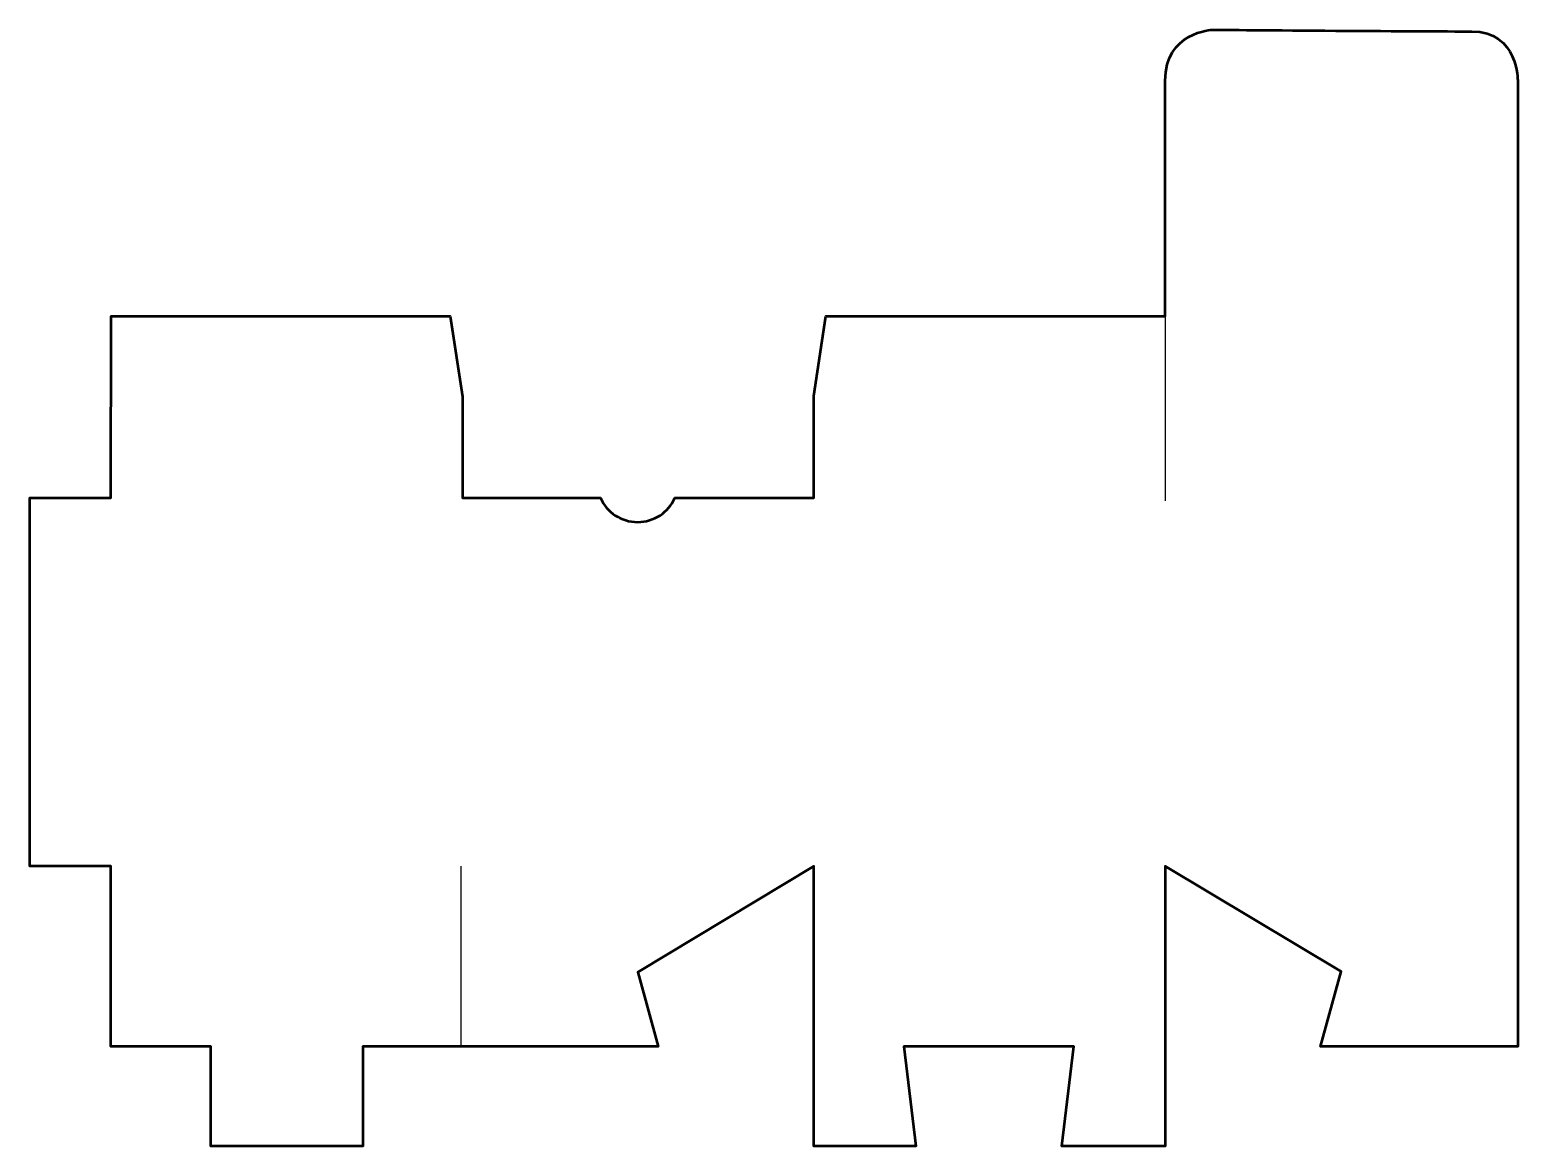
# Model space of a CAD drawing. Header units: centimetres. Extents: x -10.9 to 10.9, y -8.2 to 8.2.
import ezdxf

# ---------------------------------------------------------------- set-up
doc = ezdxf.new("R2010")
doc.units = ezdxf.units.CM
doc.header["$MEASUREMENT"] = 0
doc.layers.add('Camada 1', color=7, linetype='Continuous')

msp = doc.modelspace()

# ---------------------------------------------------------------- linework, layer by layer
at = {"layer": 'Camada 1', "lineweight": 53}
msp.add_open_spline([(5.75196, 7.44915), (5.75196, 6.72686), (5.75196, 6.62018), (5.75196, 6.62018), (5.75196, 6.62018), (5.75196, 6.62018), (5.75196, 3.9939), (5.75196, 3.9939), (5.75196, 3.9939), (5.75196, 3.9939), (0.76806, 3.9939), (0.76806, 3.9939), (0.76806, 3.9939), (0.76806, 3.9939), (0.58793, 2.82362), (0.58793, 2.82362), (0.58793, 2.82362), (0.58793, 2.82362), (0.58793, 1.322), (0.58793, 1.322), (0.58793, 1.322), (0.58793, 1.322), (-1.45349, 1.322), (-1.45349, 1.322), (-1.45349, 1.322), (-1.54787, 1.11377), (-1.75702, 0.96865), (-2.00033, 0.96865), (-2.00033, 0.96865), (-2.24369, 0.96865), (-2.45274, 1.11377), (-2.54714, 1.322), (-2.54714, 1.322), (-2.54714, 1.322), (-4.57459, 1.322), (-4.57459, 1.322), (-4.57459, 1.322), (-4.57459, 1.322), (-4.57406, 2.81412), (-4.57406, 2.81412), (-4.57406, 2.81412), (-4.57406, 2.81412), (-4.7539, 3.9939), (-4.7539, 3.9939), (-4.7539, 3.9939), (-4.7539, 3.9939), (-9.73862, 3.9939), (-9.73862, 3.9939), (-9.73862, 3.9939), (-9.73862, 3.9939), (-9.73955, 1.32201), (-9.73955, 1.32201), (-9.73955, 1.32201), (-9.73955, 1.32201), (-10.93266, 1.322), (-10.93266, 1.322), (-10.93266, 1.322), (-10.93266, 1.322), (-10.93266, -4.08794), (-10.93266, -4.08794), (-10.93266, -4.08794), (-10.93266, -4.08794), (-9.73952, -4.08793), (-9.73952, -4.08793), (-9.73952, -4.08793), (-9.73952, -4.08793), (-9.73952, -6.73554), (-9.73952, -6.73554), (-9.73952, -6.73554), (-9.73952, -6.73554), (-8.27227, -6.73538), (-8.27227, -6.73538), (-8.27227, -6.73538), (-8.27227, -6.73538), (-8.27227, -8.1995), (-8.27227, -8.1995), (-8.27227, -8.1995), (-8.27227, -8.1995), (-6.04012, -8.1995), (-6.04012, -8.1995), (-6.04012, -8.1995), (-6.04012, -8.1995), (-6.04015, -6.73538), (-6.04015, -6.73538), (-6.04015, -6.73538), (-6.04015, -6.73538), (-4.57457, -6.73538), (-4.57457, -6.73538), (-4.57457, -6.73538), (-4.57457, -6.73538), (-3.80995, -6.73538), (-3.80995, -6.73538), (-3.80995, -6.73538), (-3.80995, -6.73538), (-1.69997, -6.73538), (-1.69997, -6.73538), (-1.69997, -6.73538), (-1.69997, -6.73538), (-1.99622, -5.64344), (-1.99622, -5.64344), (-1.99622, -5.64344), (-1.99622, -5.64344), (0.58797, -4.0879), (0.58797, -4.0879), (0.58797, -4.0879), (0.58797, -4.0879), (0.58797, -8.19947), (0.58797, -8.19947), (0.58797, -8.19947), (0.58797, -8.19947), (2.08849, -8.19948), (2.08849, -8.19948), (2.08849, -8.19948), (2.08849, -8.19948), (1.91357, -6.73536), (1.91357, -6.73536), (1.91357, -6.73536), (1.91357, -6.73536), (4.41095, -6.73535), (4.41095, -6.73535), (4.41095, -6.73535), (4.41095, -6.73535), (4.23598, -8.19947), (4.23598, -8.19947), (4.23598, -8.19947), (4.23598, -8.19947), (5.75202, -8.19948), (5.75202, -8.19948), (5.75202, -8.19948), (5.75202, -8.19948), (5.75196, -4.08791), (5.75196, -4.08791), (5.75196, -4.08791), (5.75196, -4.08791), (8.33728, -5.63215), (8.33728, -5.63215), (8.33728, -5.63215), (8.33728, -5.63215), (8.03714, -6.73536), (8.03714, -6.73536), (8.03714, -6.73536), (8.03714, -6.73536), (10.1845, -6.73535), (10.1845, -6.73535), (10.1845, -6.73535), (10.1845, -6.73535), (10.93266, -6.73535), (10.93266, -6.73535), (10.93266, -6.73535), (10.93266, -6.73535), (10.93266, 7.44915), (10.93266, 7.44915), (10.93266, 7.44915), (10.93266, 7.44915), (10.94052, 8.1757), (10.25861, 8.1757), (10.25861, 8.1757), (9.57678, 8.17569), (6.44684, 8.19948), (6.44684, 8.19948), (6.44684, 8.19948), (6.44684, 8.19948), (5.75196, 8.17146), (5.75196, 7.44915)], degree=3, knots=[0, 0, 0, 0, 0.02380952, 0.02380952, 0.02380952, 0.02380952, 0.04761905, 0.04761905, 0.04761905, 0.04761905, 0.07142857, 0.07142857, 0.07142857, 0.07142857, 0.0952381, 0.0952381, 0.0952381, 0.0952381, 0.11904762, 0.11904762, 0.11904762, 0.11904762, 0.14285714, 0.14285714, 0.14285714, 0.14285714, 0.16666667, 0.16666667, 0.16666667, 0.16666667, 0.19047619, 0.19047619, 0.19047619, 0.19047619, 0.21428571, 0.21428571, 0.21428571, 0.21428571, 0.23809524, 0.23809524, 0.23809524, 0.23809524, 0.26190476, 0.26190476, 0.26190476, 0.26190476, 0.28571429, 0.28571429, 0.28571429, 0.28571429, 0.30952381, 0.30952381, 0.30952381, 0.30952381, 0.33333333, 0.33333333, 0.33333333, 0.33333333, 0.35714286, 0.35714286, 0.35714286, 0.35714286, 0.38095238, 0.38095238, 0.38095238, 0.38095238, 0.4047619, 0.4047619, 0.4047619, 0.4047619, 0.42857143, 0.42857143, 0.42857143, 0.42857143, 0.45238095, 0.45238095, 0.45238095, 0.45238095, 0.47619048, 0.47619048, 0.47619048, 0.47619048, 0.5, 0.5, 0.5, 0.5, 0.52380952, 0.52380952, 0.52380952, 0.52380952, 0.54761905, 0.54761905, 0.54761905, 0.54761905, 0.57142857, 0.57142857, 0.57142857, 0.57142857, 0.5952381, 0.5952381, 0.5952381, 0.5952381, 0.61904762, 0.61904762, 0.61904762, 0.61904762, 0.64285714, 0.64285714, 0.64285714, 0.64285714, 0.66666667, 0.66666667, 0.66666667, 0.66666667, 0.69047619, 0.69047619, 0.69047619, 0.69047619, 0.71428571, 0.71428571, 0.71428571, 0.71428571, 0.73809524, 0.73809524, 0.73809524, 0.73809524, 0.76190476, 0.76190476, 0.76190476, 0.76190476, 0.78571429, 0.78571429, 0.78571429, 0.78571429, 0.80952381, 0.80952381, 0.80952381, 0.80952381, 0.83333333, 0.83333333, 0.83333333, 0.83333333, 0.85714286, 0.85714286, 0.85714286, 0.85714286, 0.88095238, 0.88095238, 0.88095238, 0.88095238, 0.9047619, 0.9047619, 0.9047619, 0.9047619, 0.92857143, 0.92857143, 0.92857143, 0.92857143, 0.95238095, 0.95238095, 0.95238095, 0.95238095, 1, 1, 1, 1], dxfattribs=at)
at = {"layer": 'Camada 1', "lineweight": 25}
for points in [[(5.75196, 3.99392), (5.75196, 3.99392), (5.75196, 1.27951), (5.75196, 1.27951)], [(-4.59391, -6.73535), (-4.59391, -6.73535), (-4.59391, -4.08791), (-4.59391, -4.08791)]]:
    msp.add_open_spline(points, degree=3, dxfattribs=at)

doc.saveas('drawing.dxf')
